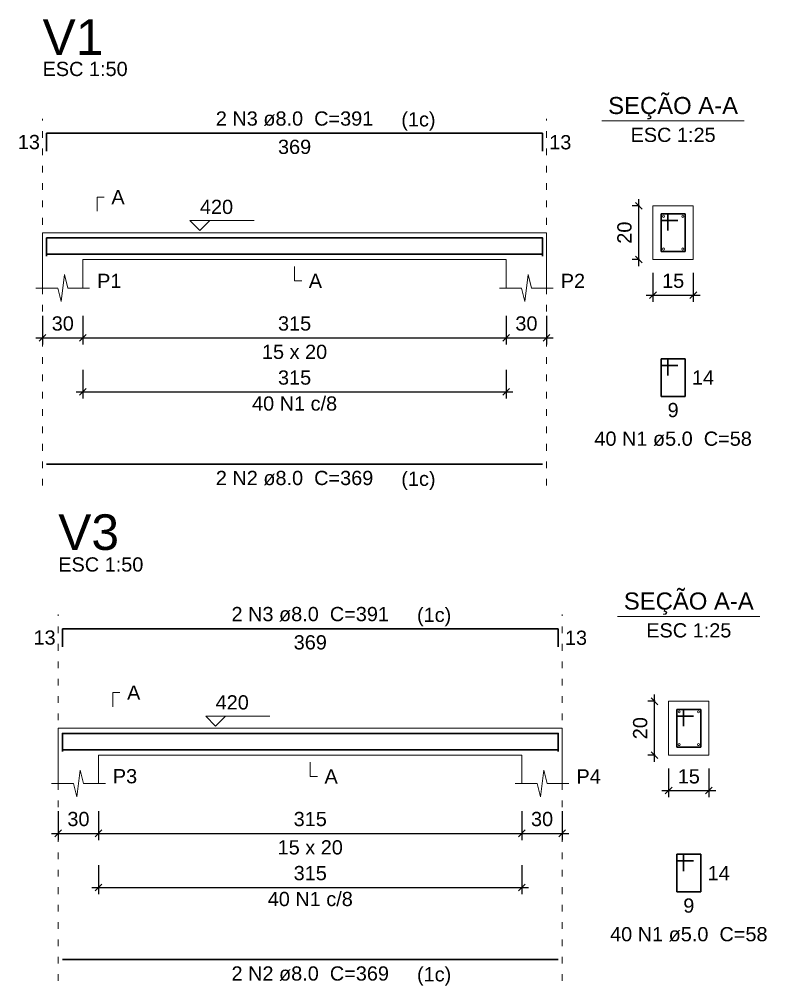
# Model space of a CAD drawing. Header units: millimetres. Extents: x 6 to 142, y -85 to 56.
# Drawn here: x 95.19 to 106.31, y -15.83 to -1.45 of the extents above; entities that cross this region are included whole.
import ezdxf

# ---------------------------------------------------------------- set-up
doc = ezdxf.new("R2010")
doc.units = ezdxf.units.MM
doc.linetypes.add('DOT2', pattern=[3.175, 0, -3.175])
for name, color, linetype, lineweight in [('DT-Barras na forma', 2, 'Continuous', 30), ('DT-Barras no corte', 5, 'Continuous', 5), ('DT-Barras rebatidas', 2, 'Continuous', 30), ('DT-Cotas', 9, 'Continuous', 5), ('DT-Forma', 5, 'Continuous', 5), ('DT-Pontilhado', 9, 'DOT2', 5), ('DT-Textos', 7, 'Continuous', 5), ('DT-Título', 3, 'Continuous', 20)]:
    doc.layers.add(name, color=color, linetype=linetype, lineweight=lineweight)
doc.styles.add('Arial', font='arial.ttf')
doc.styles.get("Standard").update_dxf_attribs({"font": 'arial.ttf'})
doc.dimstyles.new('UM_25.000000', dxfattribs={"dimtxt": 0.18, "dimasz": 0.1, "dimexe": 0.1, "dimexo": 0.2, "dimgap": 0, "dimtad": 1, "dimtih": 1, "dimtoh": 1, "dimdec": 1, "dimlfac": 25, "dimzin": 0, "dimdsep": 46, "dimtxsty": 'Standard', "dimblk": 'CLOSED', "dimblk1": 'CLOSED', "dimblk2": 'CLOSED', "dimcen": 0.09, "dimdle": 0.1, "dimadec": 1, "dimazin": 2, "dimtfac": 1, "dimtdec": 4, "dimtofl": 0, "dimtmove": 0, "dimatfit": 3, "dimldrblk": 'CLOSED', "dimfxl": 1, "dimtolj": 1, "dimarcsym": 0})
doc.dimstyles.new('UM_50.000000', dxfattribs={"dimtxt": 0.18, "dimasz": 0.1, "dimexe": 0.1, "dimexo": 0.2, "dimgap": 0, "dimtad": 1, "dimtih": 1, "dimtoh": 1, "dimdec": 1, "dimlfac": 50, "dimzin": 0, "dimdsep": 46, "dimtxsty": 'Standard', "dimblk": 'CLOSED', "dimblk1": 'CLOSED', "dimblk2": 'CLOSED', "dimcen": 0.09, "dimdle": 0.1, "dimadec": 1, "dimazin": 2, "dimtfac": 1, "dimtdec": 4, "dimtofl": 0, "dimtmove": 0, "dimatfit": 3, "dimldrblk": 'CLOSED', "dimfxl": 1, "dimtolj": 1, "dimarcsym": 0})

# ---------------------------------------------------------------- blocks, each defined once
blk = doc.blocks.new('_OBLIQUE')
at = {"color": 0, "linetype": 'ByBlock', "lineweight": -2}
blk.add_line((-0.5, -0.5), (0.5, 0.5), dxfattribs=at)
blk = doc.blocks.new('*D95')
at = {"layer": 'Defpoints', "color": 0, "transparency": 16777216}
for p in [(95.767, -13.035), (96.367, -13.035), (96.367, -13.565)]:
    blk.add_point(p, dxfattribs=at)
at = {"layer": 'DT-Cotas', "color": 0, "lineweight": -2, "transparency": 16777216}
for p, q in [((95.767, -13.235), (95.767, -13.665)), ((96.367, -13.235), (96.367, -13.665)), ((95.667, -13.565), (96.467, -13.565))]:
    blk.add_line(p, q, dxfattribs=at)
at = {"layer": 'DT-Cotas', "color": 0, "lineweight": -2, "transparency": 16777216, "xscale": 0.1, "yscale": 0.1, "zscale": 0.1, "rotation": 180}
blk.add_blockref('_OBLIQUE', (95.767, -13.565), dxfattribs=at)
at = {"layer": 'DT-Cotas', "color": 0, "lineweight": -2, "transparency": 16777216, "xscale": 0.1, "yscale": 0.1, "zscale": 0.1}
blk.add_blockref('_OBLIQUE', (96.367, -13.565), dxfattribs=at)
at = {"layer": 'DT-Cotas', "transparency": 16777216, "insert": (96.067, -13.353), "char_height": 0.2118, "attachment_point": 5, "rotation": 0.0057, "style": 'Arial'}
blk.add_mtext('\\A1;30', dxfattribs=at)
blk = doc.blocks.new('*D96')
at = {"layer": 'Defpoints', "color": 0, "transparency": 16777216}
for p in [(96.367, -13.035), (102.667, -13.035), (102.667, -13.565)]:
    blk.add_point(p, dxfattribs=at)
at = {"layer": 'DT-Cotas', "color": 0, "lineweight": -2, "transparency": 16777216}
for p, q in [((96.367, -13.235), (96.367, -13.665)), ((102.667, -13.235), (102.667, -13.665)), ((96.267, -13.565), (102.767, -13.565))]:
    blk.add_line(p, q, dxfattribs=at)
at = {"layer": 'DT-Cotas', "color": 0, "lineweight": -2, "transparency": 16777216, "xscale": 0.1, "yscale": 0.1, "zscale": 0.1, "rotation": 180}
blk.add_blockref('_OBLIQUE', (96.367, -13.565), dxfattribs=at)
at = {"layer": 'DT-Cotas', "color": 0, "lineweight": -2, "transparency": 16777216, "xscale": 0.1, "yscale": 0.1, "zscale": 0.1}
blk.add_blockref('_OBLIQUE', (102.667, -13.565), dxfattribs=at)
at = {"layer": 'DT-Cotas', "transparency": 16777216, "insert": (99.517, -13.353), "char_height": 0.2118, "attachment_point": 5, "rotation": 0.0057, "style": 'Arial'}
blk.add_mtext('\\A1;315', dxfattribs=at)
blk = doc.blocks.new('*D97')
at = {"layer": 'Defpoints', "color": 0, "transparency": 16777216}
for p in [(102.667, -13.035), (103.267, -13.035), (103.267, -13.565)]:
    blk.add_point(p, dxfattribs=at)
at = {"layer": 'DT-Cotas', "color": 0, "lineweight": -2, "transparency": 16777216}
for p, q in [((102.667, -13.235), (102.667, -13.665)), ((103.267, -13.235), (103.267, -13.665)), ((102.567, -13.565), (103.367, -13.565))]:
    blk.add_line(p, q, dxfattribs=at)
at = {"layer": 'DT-Cotas', "color": 0, "lineweight": -2, "transparency": 16777216, "xscale": 0.1, "yscale": 0.1, "zscale": 0.1, "rotation": 180}
blk.add_blockref('_OBLIQUE', (102.667, -13.565), dxfattribs=at)
at = {"layer": 'DT-Cotas', "color": 0, "lineweight": -2, "transparency": 16777216, "xscale": 0.1, "yscale": 0.1, "zscale": 0.1}
blk.add_blockref('_OBLIQUE', (103.267, -13.565), dxfattribs=at)
at = {"layer": 'DT-Cotas', "transparency": 16777216, "insert": (102.967, -13.353), "char_height": 0.2118, "attachment_point": 5, "rotation": 0.0057, "style": 'Arial'}
blk.add_mtext('\\A1;30', dxfattribs=at)
blk = doc.blocks.new('*D98')
at = {"layer": 'Defpoints', "color": 0, "transparency": 16777216}
for p in [(104.639, -11.6), (104.851, -11.6), (104.851, -12.4)]:
    blk.add_point(p, dxfattribs=at)
at = {"layer": 'DT-Cotas', "color": 0, "lineweight": -2, "transparency": 16777216}
for p, q in [((104.639, -12.5), (104.639, -11.5)), ((104.651, -11.6), (104.539, -11.6)), ((104.651, -12.4), (104.539, -12.4))]:
    blk.add_line(p, q, dxfattribs=at)
at = {"layer": 'DT-Cotas', "color": 0, "lineweight": -2, "transparency": 16777216, "xscale": 0.1, "yscale": 0.1, "zscale": 0.1}
for p, rotation in [((104.639, -11.6), 90), ((104.639, -12.4), 270)]:
    blk.add_blockref('_OBLIQUE', p, dxfattribs=dict(at, rotation=rotation))
at = {"layer": 'DT-Cotas', "transparency": 16777216, "insert": (104.428, -12), "char_height": 0.2118, "attachment_point": 5, "rotation": 90, "style": 'Arial'}
blk.add_mtext('\\A1;20', dxfattribs=at)
blk = doc.blocks.new('*D99')
at = {"layer": 'Defpoints', "color": 0, "transparency": 16777216}
for p in [(104.851, -12.4), (105.451, -12.4), (105.451, -12.929)]:
    blk.add_point(p, dxfattribs=at)
at = {"layer": 'DT-Cotas', "color": 0, "lineweight": -2, "transparency": 16777216}
for p, q in [((104.851, -12.6), (104.851, -13.029)), ((105.451, -12.6), (105.451, -13.029)), ((104.751, -12.929), (105.551, -12.929))]:
    blk.add_line(p, q, dxfattribs=at)
at = {"layer": 'DT-Cotas', "color": 0, "lineweight": -2, "transparency": 16777216, "xscale": 0.1, "yscale": 0.1, "zscale": 0.1, "rotation": 180}
blk.add_blockref('_OBLIQUE', (104.851, -12.929), dxfattribs=at)
at = {"layer": 'DT-Cotas', "color": 0, "lineweight": -2, "transparency": 16777216, "xscale": 0.1, "yscale": 0.1, "zscale": 0.1}
blk.add_blockref('_OBLIQUE', (105.451, -12.929), dxfattribs=at)
at = {"layer": 'DT-Cotas', "transparency": 16777216, "insert": (105.151, -12.718), "char_height": 0.2118, "attachment_point": 5, "rotation": 0.0057, "style": 'Arial'}
blk.add_mtext('\\A1;15', dxfattribs=at)
blk = doc.blocks.new('*D100')
at = {"layer": 'Defpoints', "color": 0, "transparency": 16777216}
for p in [(96.367, -13.84), (102.667, -13.84), (102.667, -14.37)]:
    blk.add_point(p, dxfattribs=at)
at = {"layer": 'DT-Cotas', "color": 0, "lineweight": -2, "transparency": 16777216}
for p, q in [((96.367, -14.04), (96.367, -14.47)), ((102.667, -14.04), (102.667, -14.47)), ((96.267, -14.37), (102.767, -14.37))]:
    blk.add_line(p, q, dxfattribs=at)
at = {"layer": 'DT-Cotas', "color": 0, "lineweight": -2, "transparency": 16777216, "xscale": 0.1, "yscale": 0.1, "zscale": 0.1, "rotation": 180}
blk.add_blockref('_OBLIQUE', (96.367, -14.37), dxfattribs=at)
at = {"layer": 'DT-Cotas', "color": 0, "lineweight": -2, "transparency": 16777216, "xscale": 0.1, "yscale": 0.1, "zscale": 0.1}
blk.add_blockref('_OBLIQUE', (102.667, -14.37), dxfattribs=at)
at = {"layer": 'DT-Cotas', "transparency": 16777216, "insert": (99.517, -14.158), "char_height": 0.2118, "attachment_point": 5, "rotation": 0.0057, "style": 'Arial'}
blk.add_mtext('\\A1;315', dxfattribs=at)
blk = doc.blocks.new('*D110')
at = {"layer": 'Defpoints', "color": 0, "transparency": 16777216}
for p in [(95.534, -5.66), (96.134, -5.66), (96.134, -6.189)]:
    blk.add_point(p, dxfattribs=at)
at = {"layer": 'DT-Cotas', "color": 0, "lineweight": -2, "transparency": 16777216}
for p, q in [((95.534, -5.86), (95.534, -6.289)), ((96.134, -5.86), (96.134, -6.289)), ((95.434, -6.189), (96.234, -6.189))]:
    blk.add_line(p, q, dxfattribs=at)
at = {"layer": 'DT-Cotas', "color": 0, "lineweight": -2, "transparency": 16777216, "xscale": 0.1, "yscale": 0.1, "zscale": 0.1, "rotation": 180}
blk.add_blockref('_OBLIQUE', (95.534, -6.189), dxfattribs=at)
at = {"layer": 'DT-Cotas', "color": 0, "lineweight": -2, "transparency": 16777216, "xscale": 0.1, "yscale": 0.1, "zscale": 0.1}
blk.add_blockref('_OBLIQUE', (96.134, -6.189), dxfattribs=at)
at = {"layer": 'DT-Cotas', "transparency": 16777216, "insert": (95.834, -5.977), "char_height": 0.2118, "attachment_point": 5, "rotation": 0.0057, "style": 'Arial'}
blk.add_mtext('\\A1;30', dxfattribs=at)
blk = doc.blocks.new('*D111')
at = {"layer": 'Defpoints', "color": 0, "transparency": 16777216}
for p in [(96.134, -5.66), (102.434, -5.66), (102.434, -6.189)]:
    blk.add_point(p, dxfattribs=at)
at = {"layer": 'DT-Cotas', "color": 0, "lineweight": -2, "transparency": 16777216}
for p, q in [((96.134, -5.86), (96.134, -6.289)), ((102.434, -5.86), (102.434, -6.289)), ((96.034, -6.189), (102.534, -6.189))]:
    blk.add_line(p, q, dxfattribs=at)
at = {"layer": 'DT-Cotas', "color": 0, "lineweight": -2, "transparency": 16777216, "xscale": 0.1, "yscale": 0.1, "zscale": 0.1, "rotation": 180}
blk.add_blockref('_OBLIQUE', (96.134, -6.189), dxfattribs=at)
at = {"layer": 'DT-Cotas', "color": 0, "lineweight": -2, "transparency": 16777216, "xscale": 0.1, "yscale": 0.1, "zscale": 0.1}
blk.add_blockref('_OBLIQUE', (102.434, -6.189), dxfattribs=at)
at = {"layer": 'DT-Cotas', "transparency": 16777216, "insert": (99.284, -5.977), "char_height": 0.2118, "attachment_point": 5, "rotation": 0.0057, "style": 'Arial'}
blk.add_mtext('\\A1;315', dxfattribs=at)
blk = doc.blocks.new('*D112')
at = {"layer": 'Defpoints', "color": 0, "transparency": 16777216}
for p in [(102.434, -5.66), (103.034, -5.66), (103.034, -6.189)]:
    blk.add_point(p, dxfattribs=at)
at = {"layer": 'DT-Cotas', "color": 0, "lineweight": -2, "transparency": 16777216}
for p, q in [((102.434, -5.86), (102.434, -6.289)), ((103.034, -5.86), (103.034, -6.289)), ((102.334, -6.189), (103.134, -6.189))]:
    blk.add_line(p, q, dxfattribs=at)
at = {"layer": 'DT-Cotas', "color": 0, "lineweight": -2, "transparency": 16777216, "xscale": 0.1, "yscale": 0.1, "zscale": 0.1, "rotation": 180}
blk.add_blockref('_OBLIQUE', (102.434, -6.189), dxfattribs=at)
at = {"layer": 'DT-Cotas', "color": 0, "lineweight": -2, "transparency": 16777216, "xscale": 0.1, "yscale": 0.1, "zscale": 0.1}
blk.add_blockref('_OBLIQUE', (103.034, -6.189), dxfattribs=at)
at = {"layer": 'DT-Cotas', "transparency": 16777216, "insert": (102.734, -5.977), "char_height": 0.2118, "attachment_point": 5, "rotation": 0.0057, "style": 'Arial'}
blk.add_mtext('\\A1;30', dxfattribs=at)
blk = doc.blocks.new('*D113')
at = {"layer": 'Defpoints', "color": 0, "transparency": 16777216}
for p in [(104.406, -4.224), (104.618, -4.224), (104.618, -5.024)]:
    blk.add_point(p, dxfattribs=at)
at = {"layer": 'DT-Cotas', "color": 0, "lineweight": -2, "transparency": 16777216}
for p, q in [((104.406, -5.124), (104.406, -4.124)), ((104.418, -4.224), (104.306, -4.224)), ((104.418, -5.024), (104.306, -5.024))]:
    blk.add_line(p, q, dxfattribs=at)
at = {"layer": 'DT-Cotas', "color": 0, "lineweight": -2, "transparency": 16777216, "xscale": 0.1, "yscale": 0.1, "zscale": 0.1}
for p, rotation in [((104.406, -4.224), 90), ((104.406, -5.024), 270)]:
    blk.add_blockref('_OBLIQUE', p, dxfattribs=dict(at, rotation=rotation))
at = {"layer": 'DT-Cotas', "transparency": 16777216, "insert": (104.194, -4.624), "char_height": 0.2118, "attachment_point": 5, "rotation": 90, "style": 'Arial'}
blk.add_mtext('\\A1;20', dxfattribs=at)
blk = doc.blocks.new('*D114')
at = {"layer": 'Defpoints', "color": 0, "transparency": 16777216}
for p in [(104.618, -5.024), (105.218, -5.024), (105.218, -5.554)]:
    blk.add_point(p, dxfattribs=at)
at = {"layer": 'DT-Cotas', "color": 0, "lineweight": -2, "transparency": 16777216}
for p, q in [((104.618, -5.224), (104.618, -5.654)), ((105.218, -5.224), (105.218, -5.654)), ((104.518, -5.554), (105.318, -5.554))]:
    blk.add_line(p, q, dxfattribs=at)
at = {"layer": 'DT-Cotas', "color": 0, "lineweight": -2, "transparency": 16777216, "xscale": 0.1, "yscale": 0.1, "zscale": 0.1, "rotation": 180}
blk.add_blockref('_OBLIQUE', (104.618, -5.554), dxfattribs=at)
at = {"layer": 'DT-Cotas', "color": 0, "lineweight": -2, "transparency": 16777216, "xscale": 0.1, "yscale": 0.1, "zscale": 0.1}
blk.add_blockref('_OBLIQUE', (105.218, -5.554), dxfattribs=at)
at = {"layer": 'DT-Cotas', "transparency": 16777216, "insert": (104.918, -5.342), "char_height": 0.2118, "attachment_point": 5, "rotation": 0.0057, "style": 'Arial'}
blk.add_mtext('\\A1;15', dxfattribs=at)
blk = doc.blocks.new('*D115')
at = {"layer": 'Defpoints', "color": 0, "transparency": 16777216}
for p in [(96.134, -6.464), (102.434, -6.464), (102.434, -6.994)]:
    blk.add_point(p, dxfattribs=at)
at = {"layer": 'DT-Cotas', "color": 0, "lineweight": -2, "transparency": 16777216}
for p, q in [((96.134, -6.664), (96.134, -7.094)), ((102.434, -6.664), (102.434, -7.094)), ((96.034, -6.994), (102.534, -6.994))]:
    blk.add_line(p, q, dxfattribs=at)
at = {"layer": 'DT-Cotas', "color": 0, "lineweight": -2, "transparency": 16777216, "xscale": 0.1, "yscale": 0.1, "zscale": 0.1, "rotation": 180}
blk.add_blockref('_OBLIQUE', (96.134, -6.994), dxfattribs=at)
at = {"layer": 'DT-Cotas', "color": 0, "lineweight": -2, "transparency": 16777216, "xscale": 0.1, "yscale": 0.1, "zscale": 0.1}
blk.add_blockref('_OBLIQUE', (102.434, -6.994), dxfattribs=at)
at = {"layer": 'DT-Cotas', "transparency": 16777216, "insert": (99.284, -6.782), "char_height": 0.2118, "attachment_point": 5, "rotation": 0.0057, "style": 'Arial'}
blk.add_mtext('\\A1;315', dxfattribs=at)

msp = doc.modelspace()

# ---------------------------------------------------------------- linework, layer by layer
at = {"layer": 'DT-Barras na forma'}
for p, q in [((104.8376, -4.3442), (104.7376, -4.3442)), ((104.7376, -4.3442), (104.7376, -4.9042)), ((105.0976, -4.3442), (104.7376, -4.3442)), ((104.7376, -4.3442), (104.7376, -4.4442)), ((104.7376, -4.4442), (104.9876, -4.4442)), ((104.8376, -4.5942), (104.8376, -4.3442)), ((105.0976, -4.9042), (105.0976, -4.3442)), ((104.7376, -4.9042), (105.0976, -4.9042)), ((105.0712, -11.7199), (104.9712, -11.7199)), ((104.9712, -11.7199), (104.9712, -12.2799)), ((105.3312, -11.7199), (104.9712, -11.7199)), ((104.9712, -11.7199), (104.9712, -11.8199)), ((105.0712, -11.9699), (105.0712, -11.7199)), ((105.3312, -12.2799), (105.3312, -11.7199)), ((104.9712, -11.8199), (105.2212, -11.8199)), ((104.9712, -12.2799), (105.3312, -12.2799))]:
    msp.add_line(p, q, dxfattribs=at)
for points in [[(95.5938, -4.972), (95.5938, -4.7022), (102.9738, -4.7022), (102.9738, -4.972)], [(95.5938, -4.9462), (102.9738, -4.9462)], [(95.8274, -12.3477), (95.8274, -12.0779), (103.2074, -12.0779), (103.2074, -12.3477)], [(95.8274, -12.3219), (103.2074, -12.3219)]]:
    msp.add_lwpolyline(points, dxfattribs=at)
at = {"layer": 'DT-Barras no corte'}
for centre in [(104.7736, -4.3802), (105.0616, -4.3802), (104.7736, -4.8682), (105.0616, -4.8682), (105.0072, -11.7559), (105.2952, -11.7559), (105.0072, -12.2439), (105.2952, -12.2439)]:
    msp.add_circle(centre, 0.016, dxfattribs=at)
at = {"layer": 'DT-Barras rebatidas'}
for p, q in [((95.5938, -3.413), (95.5938, -3.1432)), ((95.5938, -3.1432), (102.9738, -3.1432)), ((102.9738, -3.1432), (102.9738, -3.413)), ((104.8376, -6.5009), (104.7376, -6.5009)), ((104.7376, -6.5009), (104.7376, -7.0609)), ((105.0976, -6.5009), (104.7376, -6.5009)), ((104.7376, -6.5009), (104.7376, -6.6009)), ((104.7376, -6.6009), (104.9876, -6.6009)), ((104.8376, -6.7509), (104.8376, -6.5009)), ((105.0976, -7.0609), (105.0976, -6.5009)), ((104.7376, -7.0609), (105.0976, -7.0609)), ((95.5938, -8.069), (102.9738, -8.069)), ((95.8274, -10.7887), (95.8274, -10.5189)), ((95.8274, -10.5189), (103.2074, -10.5189)), ((103.2074, -10.5189), (103.2074, -10.7887)), ((105.0712, -13.8766), (104.9712, -13.8766)), ((104.9712, -13.8766), (104.9712, -14.4366)), ((105.3312, -13.8766), (104.9712, -13.8766)), ((104.9712, -13.8766), (104.9712, -13.9766)), ((105.0712, -14.1266), (105.0712, -13.8766)), ((105.3312, -14.4366), (105.3312, -13.8766)), ((104.9712, -13.9766), (105.2212, -13.9766)), ((104.9712, -14.4366), (105.3312, -14.4366)), ((95.8274, -15.4447), (103.2074, -15.4447))]:
    msp.add_line(p, q, dxfattribs=at)
at = {"layer": 'DT-Forma'}
for p, q in [((105.2176, -4.2242), (104.6176, -4.2242)), ((104.6176, -4.2242), (104.6176, -5.0242)), ((105.2176, -5.0242), (105.2176, -4.2242)), ((95.5338, -4.6242), (96.1338, -4.6242)), ((96.1338, -4.6242), (102.4338, -4.6242)), ((102.4338, -4.6242), (103.0338, -4.6242)), ((95.5338, -5.0242), (95.5338, -5.4478)), ((96.1338, -5.4478), (96.1338, -5.0242)), ((96.1338, -5.0242), (102.4338, -5.0242)), ((102.4338, -5.0242), (102.4338, -5.4478)), ((103.0338, -5.4478), (103.0338, -5.0242)), ((104.6176, -5.0242), (105.2176, -5.0242)), ((95.8088, -5.6478), (95.8588, -5.2478)), ((95.8588, -5.2478), (95.9088, -5.4478)), ((102.7088, -5.6478), (102.7588, -5.2478)), ((102.7588, -5.2478), (102.8088, -5.4478)), ((95.4338, -5.4478), (95.7588, -5.4478)), ((95.7588, -5.4478), (95.8088, -5.6478)), ((95.9088, -5.4478), (96.2338, -5.4478)), ((102.3338, -5.4478), (102.6588, -5.4478)), ((102.6588, -5.4478), (102.7088, -5.6478)), ((102.8088, -5.4478), (103.1338, -5.4478)), ((105.4512, -11.5999), (104.8512, -11.5999)), ((104.8512, -11.5999), (104.8512, -12.3999)), ((105.4512, -12.3999), (105.4512, -11.5999)), ((95.7674, -11.9999), (96.3674, -11.9999)), ((96.3674, -11.9999), (102.6674, -11.9999)), ((102.6674, -11.9999), (103.2674, -11.9999)), ((95.7674, -12.3999), (95.7674, -12.8235)), ((96.3674, -12.8235), (96.3674, -12.3999)), ((96.3674, -12.3999), (102.6674, -12.3999)), ((102.6674, -12.3999), (102.6674, -12.8235)), ((103.2674, -12.8235), (103.2674, -12.3999)), ((104.8512, -12.3999), (105.4512, -12.3999)), ((96.0424, -13.0235), (96.0924, -12.6235)), ((96.0924, -12.6235), (96.1424, -12.8235)), ((102.9424, -13.0235), (102.9924, -12.6235)), ((102.9924, -12.6235), (103.0424, -12.8235)), ((95.6674, -12.8235), (95.9924, -12.8235)), ((95.9924, -12.8235), (96.0424, -13.0235)), ((96.1424, -12.8235), (96.4674, -12.8235)), ((102.5674, -12.8235), (102.8924, -12.8235)), ((102.8924, -12.8235), (102.9424, -13.0235)), ((103.0424, -12.8235), (103.3674, -12.8235))]:
    msp.add_line(p, q, dxfattribs=at)
at = {"layer": 'DT-Forma', "linetype": 'Continuous'}
for p, q in [((95.5338, -5.0242), (95.5338, -4.6242)), ((103.0338, -4.6242), (103.0338, -5.0242)), ((95.7674, -12.3999), (95.7674, -11.9999)), ((103.2674, -11.9999), (103.2674, -12.3999))]:
    msp.add_line(p, q, dxfattribs=at)
at = {"layer": 'DT-Pontilhado', "ltscale": 0.05}
for p, q in [((95.5338, -8.3867), (95.5338, -2.9314)), ((103.0338, -8.3867), (103.0338, -2.9314)), ((95.7674, -15.7624), (95.7674, -10.3071)), ((103.2674, -15.7624), (103.2674, -10.3071))]:
    msp.add_line(p, q, dxfattribs=at)
at = {"layer": 'DT-Textos'}
for p, q in [((103.8586, -2.9593), (105.9766, -2.9593)), ((104.0922, -10.335), (106.2102, -10.335))]:
    msp.add_line(p, q, dxfattribs=at)
for points in [[(96.3456, -4.3065), (96.3456, -4.0947), (96.4515, -4.0947)], [(98.0238, -4.4442), (97.8755, -4.5924), (97.7272, -4.4442), (98.6803, -4.4442)], [(99.2838, -5.1301), (99.2838, -5.3419), (99.3897, -5.3419)], [(96.5792, -11.6822), (96.5792, -11.4704), (96.6851, -11.4704)], [(98.2574, -11.8199), (98.1091, -11.9681), (97.9608, -11.8199), (98.9139, -11.8199)], [(99.5174, -12.5058), (99.5174, -12.7176), (99.6233, -12.7176)]]:
    msp.add_lwpolyline(points, dxfattribs=at)

# ---------------------------------------------------------------- texts
at = {"layer": 'DT-Barras rebatidas', "color": 7, "char_height": 0.2118, "line_spacing_factor": 0.9, "style": 'Arial'}
for s, insert, width, attachment_point in [('2 N3 ø8.0  C=391', (99.2833, -3.0369), 4.06656, 8), ('13', (95.4939, -3.384), 0.90832, 9), ('369', (99.2838, -3.2405), 1.16248, 2), ('13', (103.0738, -3.1722), 0.90832, 1), ('14', (105.1977, -6.675), 0.90832, 1), ('40 N1 c/8', (99.2838, -7.2756), 2.28744, 8), ('9', (104.9176, -7.1582), 0.65416, 2), ('40 N1 ø5.0  C=58', (104.9173, -7.8019), 4.06656, 8), ('2 N2 ø8.0  C=369', (99.2833, -8.3869), 4.06656, 8), ('2 N3 ø8.0  C=391', (99.5169, -10.4126), 4.06656, 8), ('13', (95.7275, -10.7597), 0.90832, 9), ('369', (99.5174, -10.6162), 1.16248, 2), ('13', (103.3073, -10.5479), 0.90832, 1), ('14', (105.4313, -14.0507), 0.90832, 1), ('40 N1 c/8', (99.5174, -14.6513), 2.28744, 8), ('9', (105.1512, -14.5339), 0.65416, 2), ('40 N1 ø5.0  C=58', (105.1509, -15.1776), 4.06656, 8), ('2 N2 ø8.0  C=369', (99.5169, -15.7626), 4.06656, 8)]:
    msp.add_mtext(s, dxfattribs=dict(at, insert=insert, width=width, attachment_point=attachment_point))
at = {"layer": 'DT-Textos', "line_spacing_factor": 0.798, "style": 'Arial'}
for s, insert, char_height, width, attachment_point in [('ESC 1:50', (95.5333, -2.2959), 0.2118, 2.03328, 7), ('SEÇÃO A-A', (104.9173, -2.9368), 0.25416, 2.744928, 8), ('(1c)', (100.8723, -3.1068), 0.2118, 1.01664, 7), ('ESC 1:25', (104.9173, -3.2769), 0.2118, 2.03328, 8), ('A', (96.5573, -4.2009), 0.2118, 0.25416, 7), ('420', (97.8753, -4.3489), 0.2118, 0.76248, 7), ('P1', (96.3453, -5.4479), 0.2118, 0.50832, 7), ('A', (99.4953, -5.4479), 0.2118, 0.25416, 7), ('P2', (103.2453, -5.4479), 0.2118, 0.50832, 7), ('15 x 20', (99.2833, -6.5069), 0.2118, 1.77912, 8), ('(1c)', (100.8723, -8.4568), 0.2118, 1.01664, 7), ('ESC 1:50', (95.7669, -9.6716), 0.2118, 2.03328, 7), ('SEÇÃO A-A', (105.1509, -10.3125), 0.25416, 2.744928, 8), ('(1c)', (101.1059, -10.4825), 0.2118, 1.01664, 7), ('ESC 1:25', (105.1509, -10.6526), 0.2118, 2.03328, 8), ('A', (96.7909, -11.5766), 0.2118, 0.25416, 7), ('420', (98.1089, -11.7246), 0.2118, 0.76248, 7), ('P3', (96.5789, -12.8236), 0.2118, 0.50832, 7), ('A', (99.7289, -12.8236), 0.2118, 0.25416, 7), ('P4', (103.4789, -12.8236), 0.2118, 0.50832, 7), ('15 x 20', (99.5169, -13.8826), 0.2118, 1.77912, 8), ('(1c)', (101.1059, -15.8325), 0.2118, 1.01664, 7)]:
    msp.add_mtext(s, dxfattribs=dict(at, insert=insert, char_height=char_height, width=width, attachment_point=attachment_point))
at = {"layer": 'DT-Título', "char_height": 0.5295, "width": 1.2708, "attachment_point": 7, "line_spacing_factor": 0.798, "style": 'Arial'}
for s, insert in [('V1', (95.5333, -1.9781)), ('V3', (95.7669, -9.3538))]:
    msp.add_mtext(s, dxfattribs=dict(at, insert=insert))

# ---------------------------------------------------------------- dimensions: what is measured, and where the dimension line sits
at = {"layer": 'DT-Cotas'}
for base, p1, p2, picture, middle in [((104.4058, -4.2242), (104.6176, -5.0242), (104.6176, -4.2242), '*D113', (104.194, -4.6242)), ((104.6394, -11.5999), (104.8512, -12.3999), (104.8512, -11.5999), '*D98', (104.4276, -11.9999))]:
    dim = msp.add_linear_dim(base=base, p1=p1, p2=p2, angle=90, dimstyle='UM_25.000000', override={"dimtxt": 0.2118, "dimasz": 0.1, "dimexe": 0.1, "dimexo": 0.2, "dimtad": 1, "dimtih": 0, "dimtoh": 0, "dimdec": 1, "dimlfac": 25, "dimzin": 8, "dimtxsty": 'Arial', "dimblk": 'OBLIQUE', "dimblk1": 'OBLIQUE', "dimblk2": 'OBLIQUE', "dimsah": 1, "dimdle": 0.1, "dimse1": 0, "dimse2": 0, "dimclrt": 256, "dimadec": 1, "dimazin": 3, "dimtmove": 2, "dimldrblk": 'OBLIQUE'}, dxfattribs=at)
    dim.commit()
    dim.dimension.update_dxf_attribs({"geometry": picture, "text_midpoint": middle, "dimtype": 160, "text_rotation": 90})
for base, p1, p2, dimstyle, override, picture, middle in [((105.2176, -5.5537), (104.6176, -5.0242), (105.2176, -5.0242), 'UM_25.000000', {"dimtxt": 0.2118, "dimasz": 0.1, "dimexe": 0.1, "dimexo": 0.2, "dimtad": 1, "dimtih": 0, "dimtoh": 0, "dimdec": 1, "dimlfac": 25, "dimzin": 8, "dimtxsty": 'Arial', "dimblk": 'OBLIQUE', "dimblk1": 'OBLIQUE', "dimblk2": 'OBLIQUE', "dimsah": 1, "dimdle": 0.1, "dimse1": 0, "dimse2": 0, "dimclrt": 256, "dimadec": 1, "dimazin": 3, "dimtmove": 2, "dimldrblk": 'OBLIQUE'}, '*D114', (104.9176, -5.3419)), ((96.1338, -6.1891), (95.5338, -5.6596), (96.1338, -5.6596), 'UM_50.000000', {"dimtxt": 0.2118, "dimasz": 0.1, "dimexe": 0.1, "dimexo": 0.2, "dimtad": 1, "dimtih": 0, "dimtoh": 0, "dimdec": 1, "dimlfac": 50, "dimzin": 8, "dimtxsty": 'Arial', "dimblk": 'OBLIQUE', "dimblk1": 'OBLIQUE', "dimblk2": 'OBLIQUE', "dimsah": 1, "dimdle": 0.1, "dimse1": 0, "dimse2": 0, "dimclrt": 256, "dimadec": 1, "dimazin": 3, "dimtmove": 2, "dimldrblk": 'OBLIQUE'}, '*D110', (95.8338, -5.9773)), ((102.4338, -6.1891), (96.1338, -5.6596), (102.4338, -5.6596), 'UM_50.000000', {"dimtxt": 0.2118, "dimasz": 0.1, "dimexe": 0.1, "dimexo": 0.2, "dimtad": 1, "dimtih": 0, "dimtoh": 0, "dimdec": 1, "dimlfac": 50, "dimzin": 8, "dimtxsty": 'Arial', "dimblk": 'OBLIQUE', "dimblk1": 'OBLIQUE', "dimblk2": 'OBLIQUE', "dimsah": 1, "dimdle": 0.1, "dimse1": 0, "dimse2": 0, "dimclrt": 256, "dimadec": 1, "dimazin": 3, "dimtmove": 2, "dimldrblk": 'OBLIQUE'}, '*D111', (99.2838, -5.9773)), ((103.0338, -6.1891), (102.4338, -5.6596), (103.0338, -5.6596), 'UM_50.000000', {"dimtxt": 0.2118, "dimasz": 0.1, "dimexe": 0.1, "dimexo": 0.2, "dimtad": 1, "dimtih": 0, "dimtoh": 0, "dimdec": 1, "dimlfac": 50, "dimzin": 8, "dimtxsty": 'Arial', "dimblk": 'OBLIQUE', "dimblk1": 'OBLIQUE', "dimblk2": 'OBLIQUE', "dimsah": 1, "dimdle": 0.1, "dimse1": 0, "dimse2": 0, "dimclrt": 256, "dimadec": 1, "dimazin": 3, "dimtmove": 2, "dimldrblk": 'OBLIQUE'}, '*D112', (102.7338, -5.9773)), ((102.4338, -6.9939), (96.1338, -6.4644), (102.4338, -6.4644), 'UM_50.000000', {"dimtxt": 0.2118, "dimasz": 0.1, "dimexe": 0.1, "dimexo": 0.2, "dimtad": 1, "dimtih": 0, "dimtoh": 0, "dimdec": 1, "dimlfac": 50, "dimzin": 8, "dimtxsty": 'Arial', "dimblk": 'OBLIQUE', "dimblk1": 'OBLIQUE', "dimblk2": 'OBLIQUE', "dimsah": 1, "dimdle": 0.1, "dimse1": 0, "dimse2": 0, "dimclrt": 256, "dimadec": 1, "dimazin": 3, "dimtmove": 2, "dimldrblk": 'OBLIQUE'}, '*D115', (99.2838, -6.7821)), ((105.4512, -12.9294), (104.8512, -12.3999), (105.4512, -12.3999), 'UM_25.000000', {"dimtxt": 0.2118, "dimasz": 0.1, "dimexe": 0.1, "dimexo": 0.2, "dimtad": 1, "dimtih": 0, "dimtoh": 0, "dimdec": 1, "dimlfac": 25, "dimzin": 8, "dimtxsty": 'Arial', "dimblk": 'OBLIQUE', "dimblk1": 'OBLIQUE', "dimblk2": 'OBLIQUE', "dimsah": 1, "dimdle": 0.1, "dimse1": 0, "dimse2": 0, "dimclrt": 256, "dimadec": 1, "dimazin": 3, "dimtmove": 2, "dimldrblk": 'OBLIQUE'}, '*D99', (105.1512, -12.7176)), ((96.3674, -13.5648), (95.7674, -13.0353), (96.3674, -13.0353), 'UM_50.000000', {"dimtxt": 0.2118, "dimasz": 0.1, "dimexe": 0.1, "dimexo": 0.2, "dimtad": 1, "dimtih": 0, "dimtoh": 0, "dimdec": 1, "dimlfac": 50, "dimzin": 8, "dimtxsty": 'Arial', "dimblk": 'OBLIQUE', "dimblk1": 'OBLIQUE', "dimblk2": 'OBLIQUE', "dimsah": 1, "dimdle": 0.1, "dimse1": 0, "dimse2": 0, "dimclrt": 256, "dimadec": 1, "dimazin": 3, "dimtmove": 2, "dimldrblk": 'OBLIQUE'}, '*D95', (96.0674, -13.353)), ((102.6674, -13.5648), (96.3674, -13.0353), (102.6674, -13.0353), 'UM_50.000000', {"dimtxt": 0.2118, "dimasz": 0.1, "dimexe": 0.1, "dimexo": 0.2, "dimtad": 1, "dimtih": 0, "dimtoh": 0, "dimdec": 1, "dimlfac": 50, "dimzin": 8, "dimtxsty": 'Arial', "dimblk": 'OBLIQUE', "dimblk1": 'OBLIQUE', "dimblk2": 'OBLIQUE', "dimsah": 1, "dimdle": 0.1, "dimse1": 0, "dimse2": 0, "dimclrt": 256, "dimadec": 1, "dimazin": 3, "dimtmove": 2, "dimldrblk": 'OBLIQUE'}, '*D96', (99.5174, -13.353)), ((103.2674, -13.5648), (102.6674, -13.0353), (103.2674, -13.0353), 'UM_50.000000', {"dimtxt": 0.2118, "dimasz": 0.1, "dimexe": 0.1, "dimexo": 0.2, "dimtad": 1, "dimtih": 0, "dimtoh": 0, "dimdec": 1, "dimlfac": 50, "dimzin": 8, "dimtxsty": 'Arial', "dimblk": 'OBLIQUE', "dimblk1": 'OBLIQUE', "dimblk2": 'OBLIQUE', "dimsah": 1, "dimdle": 0.1, "dimse1": 0, "dimse2": 0, "dimclrt": 256, "dimadec": 1, "dimazin": 3, "dimtmove": 2, "dimldrblk": 'OBLIQUE'}, '*D97', (102.9674, -13.353)), ((102.6674, -14.3696), (96.3674, -13.8401), (102.6674, -13.8401), 'UM_50.000000', {"dimtxt": 0.2118, "dimasz": 0.1, "dimexe": 0.1, "dimexo": 0.2, "dimtad": 1, "dimtih": 0, "dimtoh": 0, "dimdec": 1, "dimlfac": 50, "dimzin": 8, "dimtxsty": 'Arial', "dimblk": 'OBLIQUE', "dimblk1": 'OBLIQUE', "dimblk2": 'OBLIQUE', "dimsah": 1, "dimdle": 0.1, "dimse1": 0, "dimse2": 0, "dimclrt": 256, "dimadec": 1, "dimazin": 3, "dimtmove": 2, "dimldrblk": 'OBLIQUE'}, '*D100', (99.5174, -14.1578))]:
    dim = msp.add_linear_dim(base=base, p1=p1, p2=p2, dimstyle=dimstyle, override=override, dxfattribs=at)
    dim.commit()
    dim.dimension.update_dxf_attribs({"geometry": picture, "text_midpoint": middle, "dimtype": 160, "text_rotation": 0.00573})

doc.saveas('drawing.dxf')
